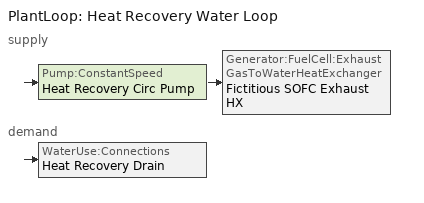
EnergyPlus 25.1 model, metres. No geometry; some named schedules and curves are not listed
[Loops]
PlantLoop 'Heat Recovery Water Loop'
 supply: Pump:ConstantSpeed 'Heat Recovery Circ Pump' > Generator:FuelCell:ExhaustGasToWaterHeatExchanger 'Fictitious SOFC Exhaust HX'
 demand: WaterUse:Connections 'Heat Recovery Drain'
[Building]
Test Harness for MicroCogen: North Axis {deg}=0; Terrain=Suburbs; Loads Convergence Tolerance Value {W}=0.001; Temperature Convergence Tolerance Value {deltaC}=0.005; Solar Distribution=FullInteriorAndExterior; Maximum Number of Warmup Days=25; Minimum Number of Warmup Days=6
[Site:Location]
CHICAGO_OHARE_INTL_IL_USA Design_Conditions: Latitude {deg}=41.98; Longitude {deg}=-87.9; Time Zone {hr}=-6; Elevation {m}=201
[SizingPeriod:DesignDay] Day of Month=21; Humidity Condition Type=Wetbulb; Barometric Pressure {Pa}=99063; Rain Indicator=No; Snow Indicator=No; Daylight Saving Time Indicator=No; Solar Model Indicator=ASHRAEClearSky
Name | Month | Day Type | Maximum Dry-Bulb Temperature {C} | Daily Dry-Bulb Temperature Range {deltaC} | Wetbulb or DewPoint at Maximum Dry-Bulb {C} | Wind Speed {m/s} | Wind Direction {deg} | Sky Clearness
CHICAGO_IL_USA Annual Heating 99% Design Conditions DB | 1 | WinterDesignDay | -17.3 | 0 | -17.3 | 4.9 | 270 | 0
CHICAGO_IL_USA Annual Cooling 1% Design Conditions DB/MCWB | 7 | SummerDesignDay | 31.5 | 10.7 | 23 | 5.3 | 230 | 1
[Site:WaterMainsTemperature]
Calculation Method=Schedule; Temperature Schedule=HOT WATER SETPOINTs Annex42 FC test; Annual Average Outdoor Air Temperature {C}=9.69; Maximum Difference In Monthly Average Outdoor Air Temperatures {deltaC}=28.1
[Zone]
GARAGE ZONE: Type=1; Multiplier=1; Ceiling Height {m}=4; Volume {m3}=50
[ZoneControl:Thermostat]
Garage Zone Thermostat: Zone or ZoneList=GARAGE ZONE; Control Type Schedule=Zone Control Type Sched; Control 1=Tight setpoint
[ThermostatSetpoint:DualSetpoint]
Tight setpoint: Heating Setpoint Temperature Schedule=Dual setpointlower; Cooling Setpoint Temperature Schedule=Dual setpointUpper
[Zone equipment]
GARAGE ZONE: Zone1Air
[ZoneHVAC:IdealLoadsAirSystem]
Zone1Air: Maximum Heating Supply Air Temperature {C}=50; Minimum Cooling Supply Air Temperature {C}=13; Maximum Heating Supply Air Humidity Ratio {kgWater/kgDryAir}=0.009; Minimum Cooling Supply Air Humidity Ratio {kgWater/kgDryAir}=0.009; Heating Limit=NoLimit; Maximum Heating Air Flow Rate {m3/s}=10; Cooling Limit=NoLimit; Maximum Cooling Air Flow Rate {m3/s}=10; Dehumidification Control Type=ConstantSupplyHumidityRatio; Humidification Control Type=ConstantSupplyHumidityRatio
[Exterior:FuelEquipment]
Test Electric Load: Fuel Use Type=Electricity; Schedule=Electric Load Profile Sched; Design Level {W}=10000
[ZoneInfiltration:DesignFlowRate]
GARAGE ZONE: Zone or ZoneList or Space or SpaceList=GARAGE ZONE; Schedule=INF-SCHED; Design Flow Rate Calculation Method=flow/zone; Design Flow Rate {m3/s}=0.3; Constant Term Coefficient=1; Temperature Term Coefficient=0; Velocity Term Coefficient=0; Velocity Squared Term Coefficient=0
[ElectricLoadCenter:Distribution]
Electric Load Center: Generator List=Micro-Generators; Generator Operation Scheme Type=TrackElectrical; Generator Demand Limit Scheme Purchased Electric Demand Limit {W}=0; Electrical Buss Type=AlternatingCurrent
[ElectricLoadCenter:Generators]
Micro-Generators: Generator 1=Fictitious SOFC; Generator 1 Rated Electric Power Output {W}=3400; Generator 1 Availability Schedule=Always_ON
[Generator:FuelCell]
Fictitious SOFC: Power Module=Fictitious SOFC Power Module; Air Supply=Fictitious SOFC Air Supply; Fuel Supply=Fictitious SOFC Fuel Supply; Water Supply=Fictitious SOFC Water Supply; Auxiliary Heater=Fictitious SOFC Auxiliary Heater; Heat Exchanger=Fictitious SOFC Exhaust HX; Electrical Storage=Fictitious SOFC Battery; Inverter=Fictitious SOFC Inverter
[Generator:FuelCell:PowerModule]
Fictitious SOFC Power Module: Efficiency Curve Mode=Annex42; Efficiency Curve=Fictitious Power Curve; Number of Stops at Start of Simulation=0; Cycling Performance Degradation Coefficient=0; Number of Run Hours at Beginning of Simulation {hr}=1000; Accumulated Run Time Degradation Coefficient=0; Run Time Degradation Initiation Time Threshold {hr}=3000; Power Up Transient Limit {W/s}=10; Power Down Transient Limit {W/s}=10; Start Up Time {s}=0; Start Up Fuel {kmol}=0.2; Start Up Electricity Consumption {J}=6.0E+06; Start Up Electricity Produced {J}=0; Shut Down Time {s}=0; Shut Down Fuel {kmol}=0.2; Shut Down Electricity Consumption {J}=6.0E+06; Ancillary Electricity Constant Term=0; Ancillary Electricity Linear Term=0; Skin Loss Calculation Mode=ConstantRate; Zone=GARAGE ZONE; Skin Loss Radiative Fraction=0.2; Constant Skin Loss Rate {W}=0; Skin Loss U-Factor Times Area Term {W/K}=0; Dilution Air Flow Rate {kmol/s}=0; Stack Heat loss to Dilution Air {W}=0; Minimum Operating Point {W}=900; Maximum Operating Point {W}=3400
[Generator:FuelCell:AirSupply]
Fictitious SOFC Air Supply: Blower Power Curve=Fictitious Blower Power Curve; Blower Heat Loss Factor=1; Air Supply Rate Calculation Mode=QuadraticFunctionofElectricPower; Air Rate Function of Electric Power Curve=Fictitious Excess Air Ratio Curve; Air Rate Air Temperature Coefficient=0; Air Intake Heat Recovery Mode=RecoverInverterandStorage; Air Supply Constituent Mode=UserDefinedConstituents; Number of UserDefined Constituents=5; Constituent 1=Nitrogen; Molar Fraction 1=0.7728; Constituent 2=Oxygen; Molar Fraction 2=0.2073; Constituent 3=Water; Molar Fraction 3=0.0104; Constituent 4=Argon; Molar Fraction 4=0.0092; Constituent 5=CarbonDioxide; Molar Fraction 5=0.0003
[Generator:FuelSupply]
Fictitious SOFC Fuel Supply: Fuel Temperature Modeling Mode=TemperatureFromAirNode; Compressor Power Multiplier Function of Fuel Rate Curve=Fictitious Fuel Compressor Power Curve; Compressor Heat Loss Factor=1; Fuel Type=GaseousConstituents; Number of Constituents in Gaseous Constituent Fuel Supply=1; Constituent 1=Methane; Constituent 1 Molar Fraction=1
[Generator:FuelCell:WaterSupply]
Fictitious SOFC Water Supply: Reformer Water Flow Rate Function of Fuel Rate Curve=Null Quadratic; Reformer Water Pump Power Function of Fuel Rate Curve=Null Cubic; Pump Heat Loss Factor=0.05; Water Temperature Modeling Mode=TemperatureFromAirNode
[Generator:FuelCell:AuxiliaryHeater]
Fictitious SOFC Auxiliary Heater: Excess Air Ratio=0.3; Ancillary Power Constant Term=10; Ancillary Power Linear Term=1.0E+07; Skin Loss U-Factor Times Area Value {W/K}=0.5; Skin Loss Destination=SurroundingZone; Zone Name to Receive Skin Losses=GARAGE ZONE; Heating Capacity Units=Watts; Maximum Heating Capacity in Watts {W}=20000; Minimum Heating Capacity in Watts {W}=0
[Generator:FuelCell:ExhaustGasToWaterHeatExchanger]
Fictitious SOFC Exhaust HX: Heat Recovery Water Maximum Flow Rate {m3/s}=0.004; Heat Exchanger Calculation Method=FixedEffectiveness; Method 1 Heat Exchanger Effectiveness=0.8; Method 2 Parameter hxs0=20; Method 2 Parameter hxs1=1470; Method 2 Parameter hxs2=21000; Method 2 Parameter hxs3=19608; Method 2 Parameter hxs4=4.0E+06; Method 4 hxl1 Coefficient=1.0E-05; Method 4 hxl2 Coefficient=0; Method 4 Condensation Threshold {C}=90
[Generator:FuelCell:ElectricalStorage]
Fictitious SOFC Battery: Choice of Model=SimpleEfficiencyWithConstraints; Nominal Charging Energetic Efficiency=1; Nominal Discharging Energetic Efficiency=1; Simple Maximum Capacity {J}=0; Simple Maximum Power Draw {W}=0; Simple Maximum Power Store {W}=0; Initial Charge State {J}=0
[Generator:FuelCell:Inverter]
Fictitious SOFC Inverter: Inverter Efficiency Calculation Mode=Constant; Inverter Efficiency=1; Efficiency Function of DC Power Curve=Null Quadratic
[PlantLoop]
Heat Recovery Water Loop: Fluid Type=Water; Plant Equipment Operation Scheme=Recovery Loop Operation; Maximum Loop Temperature {C}=98; Minimum Loop Temperature {C}=10; Maximum Loop Flow Rate {m3/s}=1.50E-04; Minimum Loop Flow Rate {m3/s}=0; Plant Loop Volume {m3}=autocalculate; Load Distribution Scheme=Optimal
[PlantEquipmentOperationSchemes]
Recovery Loop Operation: Control Scheme 1=CHP test; Control Scheme 1 Schedule=Always_ON
[PlantEquipmentOperation:Uncontrolled]
CHP test: Equipment List=CHP plant
[PlantEquipmentList]
CHP plant: Fictitious SOFC Exhaust HX
[SetpointManager:Scheduled]
Heat Recovery Water Loop Setpoint Manager: Control Variable=Temperature; Schedule=HOT WATER SETPOINTs Annex42 FC test; Setpoint Node or NodeList=Heat Recovery Water Loop Setpoint Node List
[Pump:ConstantSpeed]
Heat Recovery Circ Pump: Design Flow Rate {m3/s}=1.50E-04; Design Pump Head {Pa}=50000; Design Power Consumption {W}=0; Motor Efficiency=0.87; Fraction of Motor Inefficiencies to Fluid Stream=0; Pump Control Type=Continuous; Pump Flow Rate Schedule=Annex 42 ICE_SE test 400 flow schedule
[WaterUse:Connections]
Heat Recovery Drain: Water Use Equipment 1=Heat Recovery Drain
[WaterUse:Equipment]
Heat Recovery Drain: Peak Flow Rate {m3/s}=0.00015; Flow Rate Fraction Schedule=Annex 42 FC test flow schedule
[Schedule:Compact]
Dual setpointlower: Through: 12/31, For: AllDays, Until: 24:00, 19.99
Dual setpointUpper: Through: 12/31, For: AllDays, Until: 24:00, 20.01
Zone Control Type Sched: Through: 12/31, For: AllDays, Until: 24:00, 4
Electric Load Profile Sched: THROUGH: 12/31, FOR: AllDays, UNTIL:  1:00, 0.1, UNTIL:  2:00, 0.11, UNTIL:  3:00, 0.12, UNTIL:  4:00, 0.13, UNTIL:  5:00, 0.14, UNTIL:  6:00, 0.15, UNTIL:  7:00, 0.16, UNTIL:  8:00, 0.17, UNTIL:  9:00, 0.18, UNTIL: 10:00, 0.19, UNTIL: 11:00, 0.2, UNTIL: 12:00, 0.21, UNTIL: 13:00, 0.22, UNTIL: 14:00, 0.23, UNTIL: 15:00, 0.24, UNTIL: 16:00, 0.25, UNTIL: 17:00, 0.26, UNTIL: 18:00, 0.27, UNTIL: 19:00, 0.28, UNTIL: 20:00, 0.29, UNTIL: 21:00, 0.3, UNTIL: 22:00, 0.31, UNTIL: 23:00, 0.32, UNTIL: 24:00, 0.33
INF-SCHED; Always_ON; Annex 42 FC test flow schedule: THROUGH: 12/31, FOR: AllDays, UNTIL: 24:00, 1
HOT WATER SETPOINTs Annex42 FC test: THROUGH: 12/31, FOR: AllDays, UNTIL: 24:00, 25
[Curve:Quadratic]
Name | Coefficient1 Constant | Coefficient2 x | Coefficient3 x**2 | Minimum Value of x | Maximum Value of x
Fictitious Power Curve | 0.3 | 1.1E-4 | -2.0E-8 | 0 | 10000
Fictitious Excess Air Ratio Curve | 5E-5 | 1.5E-07 | 1.1E-12 | 0 | 10000
Null Quadratic | 0 | 0 | 0 | -1.0E+10 | 1.0E+10
[Curve:Cubic] Coefficient3 x**2=0; Coefficient4 x**3=0
Name | Coefficient1 Constant | Coefficient2 x | Minimum Value of x | Maximum Value of x
Fictitious Blower Power Curve | 50 | 4.0E+05 | 0 | 10000
Fictitious Fuel Compressor Power Curve | 10 | 1e+06 | 0 | 500
Null Cubic | 0 | 0 | -1.0E+10 | 1.0E+10
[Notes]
_FuelCellTest200.idf
Run:      1 day long weather run in Chicago, Illinois, USA
Building: NO BUILDING . (this is a test file for Micro CHP Generator)
There is a thermal zone called garage
with considerable infiltration
that receives skin losses.
Generator is controlled: Track electric use profile. (simple assumed profiles)
System:   none, free floating garage
Plant:    Plant loop connected to heat recovery portion of generator.
water temperatures and flow rates controlled using Pump schedules and water mains temperature
File developed for Comparative Testing, Fuel Cell test case 200.
CHICAGO_IL_USA Annual Heating 99% Design Conditions DB, MaxDB= -17.3°C
CHICAGO_IL_USA Annual Cooling 1% Design Conditions, MaxDB=  31.5°C MCWB=  23.0°C
CC Blk 8 in HW Hol.
